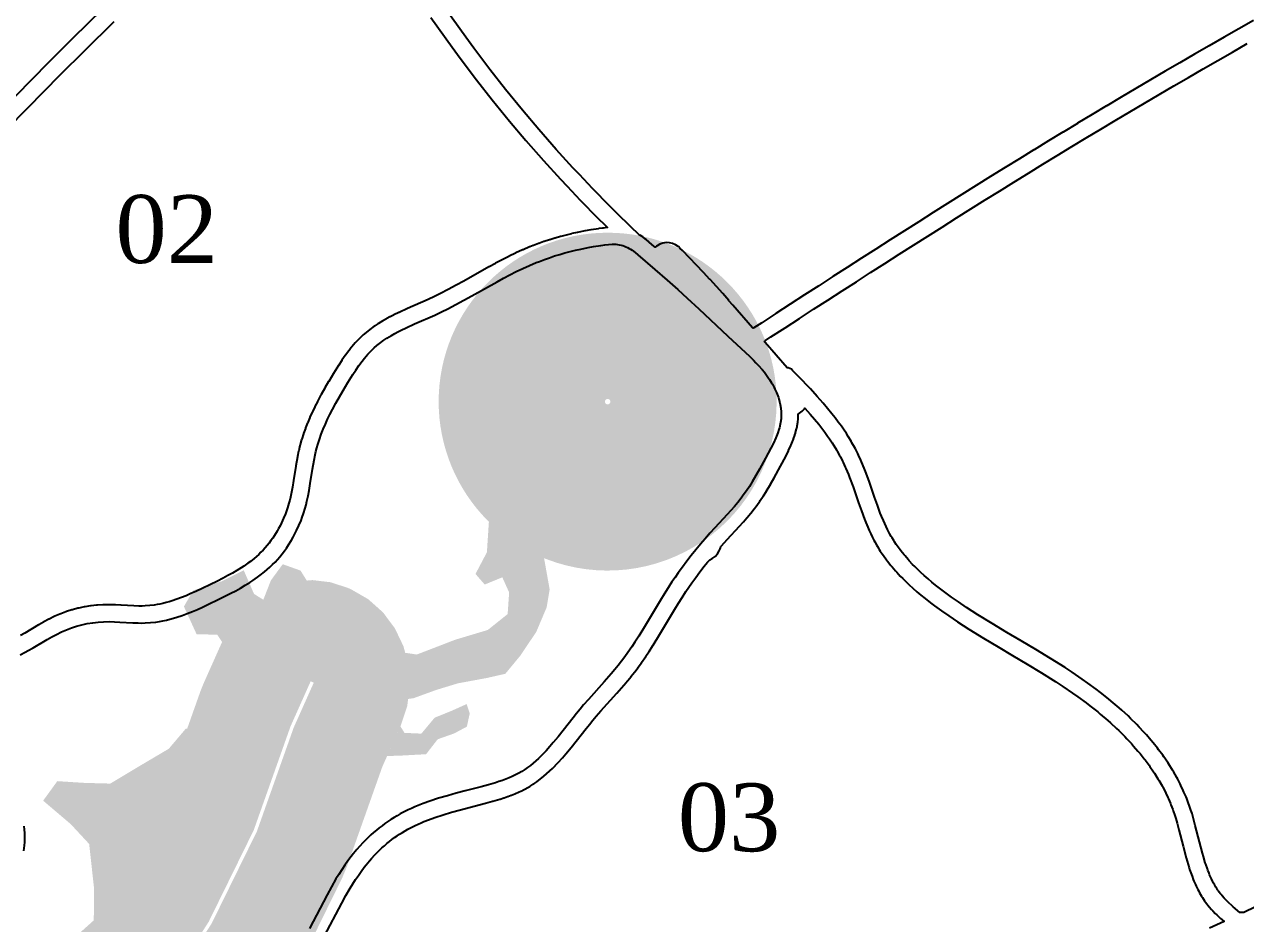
# Model space of a CAD drawing. Header units: metres. Extents: x 711577 to 713688, y 7856318 to 7857553.
# Drawn here: x 711769.4 to 712129.3, y 7857023.2 to 7857288.2 of the extents above; entities that cross this region are included whole.
import ezdxf
from ezdxf.enums import TextEntityAlignment as Align

# ---------------------------------------------------------------- set-up
doc = ezdxf.new("R2010")
doc.units = ezdxf.units.M
for name, color, linetype, true_color in [('APP', 7, 'Continuous', 0xffffff), ('NUMERAÇÕES DOS TALHÕES', 7, 'Continuous', 0xffffff), ('RESERVA LEGAL', 7, 'Continuous', 0xffffff), ('TALHÕES', 3, 'Continuous', 0x00ff00)]:
    doc.layers.add(name, color=color, linetype=linetype, true_color=true_color)
for name, color, linetype in [('NUMERAÇÕES', 7, 'Continuous'), ('Perímetro', 1, 'Continuous'), ('ÁREAS', 7, 'Continuous')]:
    doc.layers.add(name, color=color, linetype=linetype)
doc.styles.add('AREAS', font='times.ttf')

# ---------------------------------------------------------------- blocks, each defined once
blk = doc.blocks.new('area_de_talhao')
at = {"layer": 'NUMERAÇÕES', "linetype": 'Continuous', "style": 'AREAS'}
blk.add_attdef('NRO', text='', height=20, dxfattribs=at).set_placement((0, 6.08), align=Align.CENTER)
at = {"layer": 'ÁREAS', "linetype": 'Continuous', "style": 'AREAS', "flags": 1}
for tag, height, p in [('AREAREAL', 0.001, (0, 0)), ('AREA', 20, (0, -23.92))]:
    blk.add_attdef(tag, text='', height=height, dxfattribs=at).set_placement(p, align=Align.CENTER)

msp = doc.modelspace()

# ---------------------------------------------------------------- hatches: boundary and pattern name
at = {"layer": 'APP', "linetype": 'Continuous'}
h = msp.add_hatch(dxfattribs=at)
h.set_pattern_fill('GOST_GLASS', color=3)
h.paths.add_polyline_path([(711807.13, 7856885.17), (711804.27, 7856887.4), (711782.36, 7856902.33), (711780.04, 7856903.57), (711780.32, 7856906.84), (711779.58, 7856913.19), (711778.65, 7856915.96), (711780.69, 7856920.95), (711781.85, 7856926.75), (711781.9, 7856932.67), (711780.84, 7856938.48), (711778.42, 7856944.7), (711778.93, 7856944.69), (711781.88, 7856949.15), (711790.88, 7856953.52), (711807.19, 7856961.45), (711813.69, 7856965.82), (711830.14, 7856980.56), (711835.25, 7856986.56), (711848.05, 7857006.47), (711849.76, 7857009.5), (711863.08, 7857036.62), (711864.46, 7857039.9), (711874.89, 7857069.35), (711880.32, 7857081.5), (711882.22, 7857087.15), (711883, 7857093.08), (711882.64, 7857099.06), (711881.16, 7857104.84), (711878.61, 7857110.19), (711875.1, 7857114.9), (711870.76, 7857118.77), (711865.78, 7857121.65), (711864.87, 7857122.06), (711859.7, 7857123.77), (711854.32, 7857124.41), (711848.92, 7857123.97), (711843.7, 7857122.45), (711840.73, 7857120.9), (711839.84, 7857118.61), (711838.38, 7857119.53), (711834.54, 7857116.44), (711830.93, 7857112.17), (711828.17, 7857107.26), (711822.23, 7857093.95), (711821.32, 7857091.68), (711811.08, 7857062.78), (711799.37, 7857038.93), (711789.77, 7857024.01), (711779.44, 7857014.75), (711766.78, 7857008.61), (711750.55, 7857000.72), (711746.21, 7856998.1), (711742.37, 7856994.72), (711739.15, 7856990.67), (711729.66, 7856976.32), (711726.34, 7856969.62), (711726.12, 7856969.02), (711723.15, 7856969.62), (711694.71, 7856973.1), (711688.85, 7856973.17), (711683.09, 7856971.97), (711677.69, 7856969.54), (711672.88, 7856965.99), (711668.86, 7856961.48), (711659.14, 7856947.98), (711649.63, 7856945.44), (711646.93, 7856944.57), (711621.35, 7856934.8), (711592.06, 7856926.82), (711586.56, 7856924.67), (711584.21, 7856923.1), (711599.11, 7856897.94), (711629.7, 7856906.27), (711656.54, 7856916.52), (711675.69, 7856921.62), (711691.41, 7856943.46), (711719.85, 7856939.98), (711737.36, 7856935.02), (711739.78, 7856934.27), (711746.87, 7856942.2), (711752.88, 7856959.28), (711762.38, 7856973.63), (711778.61, 7856981.51), (711794.8, 7856989.38), (711811.05, 7857003.93), (711823.74, 7857023.68), (711837.01, 7857050.69), (711847.85, 7857081.28), (711853.79, 7857094.58), (711854.7, 7857094.17), (711848.78, 7857080.91), (711837.93, 7857050.3), (711824.61, 7857023.18), (711811.81, 7857003.28), (711795.36, 7856988.54), (711779.05, 7856980.61), (711763.06, 7856972.85), (711753.79, 7856958.83), (711747.75, 7856941.68), (711740.83, 7856933.94), (711753.7, 7856929.93), (711747.05, 7856917.27), (711752.01, 7856906.34), (711743.8, 7856886.65), (711766.97, 7856877.27), (711788.87, 7856862.34), (711807.71, 7856845.62), (711811.36, 7856831.11), (711800.64, 7856817.77), (711783.09, 7856785.34), (711771.83, 7856747.17), (711780.95, 7856703.95), (711781.26, 7856646.68), (711785.74, 7856589.55), (711842.66, 7856510.21), (711887.71, 7856504.37), (711945.81, 7856479.71), (712023.06, 7856430.77), (712051.13, 7856427.29), (712051.33, 7856432.54), (712050.48, 7856438.25), (712048.6, 7856443.68), (712045.77, 7856448.63), (712042.08, 7856452.9), (712037.67, 7856456.35), (711960.43, 7856505.28), (711956.42, 7856507.38), (711898.32, 7856532.05), (711891.2, 7856533.98), (711858.04, 7856538.28), (711813.28, 7856600.66), (711812.87, 7856606), (711812.74, 7856606.09), (711812.85, 7856606.18), (711809.57, 7856648.04), (711809.32, 7856693.99), (711806.05, 7856696.67), (711809.25, 7856704.33), (711808.59, 7856710.45), (711801.11, 7856745.93), (711809.21, 7856773.41), (711823.94, 7856800.61), (711832.97, 7856811.85), (711836.07, 7856816.56), (711838.26, 7856821.81), (711839.46, 7856827.41), (711839.62, 7856833.14), (711838.73, 7856838.8), (711835.08, 7856853.31), (711833.05, 7856858.97), (711829.97, 7856864.09), (711825.97, 7856868.45)])
h.paths.add_polyline_path([(713046.72, 7856628.27), (713040.39, 7856633.56), (713047.13, 7856676.24), (713057.88, 7856735.79), (713066.2, 7856757.61), (713074.92, 7856753.14), (713078.63, 7856746.26), (713084.07, 7856745.71), (713092.36, 7856746.01), (713099.25, 7856740.73), (713113.14, 7856735.46), (713127.69, 7856734.17), (713144.64, 7856733.12), (713160.06, 7856737.59), (713180.53, 7856738.25), (713205.62, 7856735.54), (713224.95, 7856738.19), (713245.89, 7856733.96), (713261.18, 7856729.39), (713263.62, 7856717.88), (713265.93, 7856699.79), (713257.78, 7856688.11), (713248.02, 7856671.65), (713232.48, 7856632.1), (713224.79, 7856616.42), (713218.68, 7856600.95), (713224.83, 7856585.33), (713229.86, 7856570.41), (713234.74, 7856554.57), (713238.69, 7856550.13), (713253.65, 7856544.47), (713259.08, 7856530.39), (713268.67, 7856525.6), (713289.21, 7856523.62), (713300.02, 7856524.35), (713305.22, 7856526.25), (713322.83, 7856545.07), (713349, 7856566.66), (713373.23, 7856579.82), (713380.58, 7856600.47), (713394.01, 7856606.15), (713408.19, 7856608.48), (713422.66, 7856610.57), (713434.83, 7856602.42), (713442.63, 7856598.64), (713467.5, 7856606.96), (713485.56, 7856615.07), (713501.74, 7856620.54), (713499.07, 7856654.17), (713491.47, 7856682.98), (713483.81, 7856726.05), (713481.87, 7856754.39), (713475.16, 7856774.79), (713485.08, 7856790.03), (713514.99, 7856780.54), (713536.46, 7856770.69), (713558.66, 7856768.09), (713578.2, 7856771.23), (713589.75, 7856779.6), (713596.73, 7856788.71), (713605.65, 7856802.69), (713598.7, 7856820.05), (713593.14, 7856833.7), (713597.79, 7856845.77), (713605.21, 7856857.11), (713615.75, 7856866.24), (713622.17, 7856885.8), (713629.99, 7856922.69), (713636.61, 7856959.34), (713633.57, 7856974.27), (713645.02, 7857007.87), (713641.45, 7857029.17), (713622.62, 7857060.95), (713611.84, 7857079.88), (713593.35, 7857082.49), (713589.71, 7857091.49), (713584.8, 7857111.14), (713587.11, 7857124.58), (713592.5, 7857132.23), (713601.11, 7857134.12), (713609.87, 7857123.82), (713625.47, 7857132.73), (713636.14, 7857142.66), (713655.47, 7857142.29), (713688.27, 7857186.68), (713663.42, 7857202.71), (713641.85, 7857172.39), (713636.7, 7857172.49), (713631.47, 7857172.08), (713626.4, 7857170.66), (713621.66, 7857168.28), (713617.42, 7857165.02), (713613.17, 7857161.07), (713612.72, 7857161.35), (713607.11, 7857163.29), (713601.24, 7857163.96), (713595.36, 7857163.33), (713586.75, 7857161.44), (713581.83, 7857159.85), (713577.26, 7857157.36), (713573.2, 7857154.04), (713569.77, 7857149.99), (713564.38, 7857142.35), (713561.13, 7857136.42), (713559.25, 7857129.87), (713556.93, 7857116.42), (713556.5, 7857109.93), (713557.42, 7857103.5), (713562.33, 7857083.85), (713563.66, 7857079.77), (713567.29, 7857070.78), (713570.12, 7857065.4), (713573.94, 7857060.74), (713578.59, 7857057.01), (713583.87, 7857054.37), (713589.55, 7857052.92), (713594.55, 7857052.21), (713598.34, 7857045.57), (713598.6, 7857045.13), (713614.51, 7857018.26), (713615.82, 7857010.45), (713606.92, 7856984.32), (713605.62, 7856978.97), (713605.27, 7856973.47), (713605.88, 7856967.99), (713607.72, 7856958.95), (713602.26, 7856928.7), (713594.88, 7856893.92), (713591.6, 7856883.92), (713587.24, 7856880.15), (713581.9, 7856874.02), (713574.48, 7856862.69), (713571.55, 7856856.95), (713566.9, 7856844.88), (713565.32, 7856839.23), (713564.83, 7856833.36), (713565.43, 7856827.51), (713567.12, 7856821.9), (713572.64, 7856808.34), (713573.59, 7856805.97), (713570.32, 7856801.71), (713567.53, 7856799.69), (713558.12, 7856798.18), (713543.88, 7856799.85), (713526.31, 7856807.9), (713523.18, 7856809.11), (713493.27, 7856818.6), (713487.43, 7856819.76), (713481.48, 7856819.62), (713475.69, 7856818.16), (713470.32, 7856815.47), (713465.6, 7856811.65), (713461.73, 7856806.88), (713451.82, 7856791.64), (713449.24, 7856786.77), (713447.57, 7856781.48), (713446.87, 7856775.96), (713447.15, 7856770.4), (713448.41, 7856764.99), (713453.9, 7856748.29), (713455.57, 7856723.87), (713455.98, 7856720.52), (713463.64, 7856677.45), (713464.19, 7856674.96), (713471.08, 7856648.85), (713471.68, 7856641.25), (713457.67, 7856634.96), (713445.26, 7856630.81), (713437.87, 7856635.76), (713433.46, 7856638.17), (713428.72, 7856639.73), (713423.8, 7856640.39), (713418.84, 7856640.13), (713404.37, 7856638.04), (713403.86, 7856637.96), (713389.68, 7856635.63), (713383.5, 7856633.84), (713370.07, 7856628.16), (713364.87, 7856625.27), (713360.35, 7856621.32), (713356.7, 7856616.47), (713354.07, 7856610.93), (713350.56, 7856601.06), (713336.05, 7856593.18), (713331.57, 7856590.15), (713305.39, 7856568.56), (713302.67, 7856566), (713291.11, 7856553.64), (713289.64, 7856553.54), (713280.39, 7856554.43), (713279.88, 7856555.73), (713277.09, 7856561.24), (713273.27, 7856566.01), (713268.58, 7856569.84), (713263.25, 7856572.55), (713258.42, 7856574.38), (713256.79, 7856579.65), (713256.54, 7856580.43), (713251.51, 7856595.35), (713250.99, 7856596.78), (713249.34, 7856600.96), (713250.48, 7856603.84), (713257.64, 7856618.43), (713258.65, 7856620.72), (713273.28, 7856657.97), (713281.23, 7856671.37), (713288.74, 7856682.15), (713291.52, 7856687.06), (713293.36, 7856692.44), (713294.19, 7856698.08), (713293.99, 7856703.79), (713291.69, 7856721.88), (713291.26, 7856724.43), (713288.81, 7856735.94), (713286.86, 7856741.99), (713283.73, 7856747.46), (713279.57, 7856752.1), (713274.56, 7856755.7), (713268.94, 7856758.09), (713253.65, 7856762.66), (713251.26, 7856763.26), (713230.32, 7856767.49), (713225.84, 7856768.02), (713221.34, 7856767.78), (713205.27, 7856765.58), (713183.45, 7856767.94), (713179.69, 7856768.08), (713159.22, 7856767.41), (713152.58, 7856766.36), (713141.67, 7856763.2), (713129.74, 7856763.93), (713119.26, 7856764.86), (713112.66, 7856767.37), (713109.03, 7856770.15), (713103.6, 7856773.41), (713097.63, 7856775.33), (713093.32, 7856775.68), (713092.16, 7856776.83), (713087.34, 7856779.96), (713078.63, 7856784.44), (713073.18, 7856786.54), (713067.43, 7856787.42), (713061.64, 7856787.05), (713056.04, 7856785.44), (713050.86, 7856782.67), (713046.33, 7856778.84), (713042.63, 7856774.12), (713039.93, 7856768.7), (713031.61, 7856746.89), (713030.07, 7856741.34), (713019.31, 7856681.78), (713019.2, 7856681.1), (713012.46, 7856638.42), (713012.11, 7856632.09), (713013.03, 7856625.83), (713014.85, 7856620.87), (713014.07, 7856620.41), (713009.96, 7856616.76), (713006.58, 7856612.36), (713004.05, 7856607.37), (713002.45, 7856601.97), (712991.62, 7856547.54), (712991.02, 7856541.13), (712991.34, 7856506.14), (712991.43, 7856504.09), (712992.77, 7856486.13), (712993.56, 7856481.11), (713005.77, 7856430.57), (713007.57, 7856425.27), (713010.28, 7856420.43), (713024.44, 7856399.86), (713009.24, 7856384.21), (713005.94, 7856380.15), (713003.38, 7856375.53), (713001.65, 7856370.51), (712990.36, 7856325.75), (712989.53, 7856320.4), (713017.73, 7856318.12), (713029.01, 7856362.88), (713050.76, 7856385.26), (713056.4, 7856404.28), (713033.21, 7856437.97), (713021, 7856488.51), (713019.66, 7856506.47), (713019.33, 7856541.46), (713030.17, 7856595.88), (713039.63, 7856600.28), (713049.66, 7856608.79)])
h.paths.add_polyline_path([(711891.5, 7857177.02, 0.197914), (711905.95, 7857141.94), (711903.5, 7857149.92), (711911.15, 7857157), (711915.69, 7857160.83), (711908.52, 7857164.83), (711902.87, 7857169.08), (711899.04, 7857173.85), (711907.15, 7857178.53), (711912.29, 7857182.2), (711919.99, 7857189.5), (711927.6, 7857195.05), (711937.59, 7857197.28), (711945.34, 7857200.67), (711946.94, 7857198.59), (711951.17, 7857194.37), (711949.97, 7857185.91), (711949.12, 7857179.77), (711949.66, 7857176.07), (711951.14, 7857171.73), (711955.67, 7857170.8), (711955.37, 7857165.39), (711952.44, 7857157.87), (711948.15, 7857158.18), (711942.98, 7857154.14), (711938.76, 7857147.47), (711935.38, 7857139.16), (711931.4, 7857139.42), (711923.99, 7857134.3), (711923.2, 7857130.62, 0.527842), (711991.1, 7857177.02, 1)])
h.paths.add_polyline_path([(711955.37, 7857165.39), (711955.67, 7857170.8), (711951.14, 7857171.73), (711949.66, 7857176.07), (711949.12, 7857179.77), (711949.97, 7857185.91), (711951.17, 7857194.37), (711946.94, 7857198.59), (711945.34, 7857200.67), (711937.59, 7857197.28), (711927.6, 7857195.05), (711919.99, 7857189.5), (711912.29, 7857182.2), (711907.15, 7857178.53), (711899.04, 7857173.85), (711902.87, 7857169.08), (711908.52, 7857164.83), (711915.69, 7857160.83), (711911.15, 7857157), (711903.5, 7857149.92), (711905.95, 7857141.94, 0.104717), (711923.2, 7857130.62), (711923.99, 7857134.3), (711931.4, 7857139.42), (711935.38, 7857139.16), (711938.76, 7857147.47), (711942.98, 7857154.14), (711948.15, 7857158.18), (711952.44, 7857157.87)], flags=17)
h.paths.add_polyline_path([(711942.1, 7857177.02, -1), (711940.5, 7857177.02, -1)], flags=16)
at = {"layer": 'RESERVA LEGAL', "linetype": 'Continuous'}
h = msp.add_hatch(dxfattribs=at)
h.set_pattern_fill('CROSS', color=1, scale=2)
h.paths.add_polyline_path([(711811.08, 7857062.78), (711817.41, 7857080.64), (711816.98, 7857080.59), (711811.97, 7857074.68), (711802.29, 7857068.96), (711794.73, 7857064.42), (711787.08, 7857064.63), (711779.13, 7857065.14), (711774.96, 7857059.38), (711783.1, 7857052.46), (711788.52, 7857046.62), (711789.97, 7857033.44), (711789.88, 7857024.18), (711799.37, 7857038.93)])
h.paths.add_polyline_path([(711838.38, 7857119.53), (711837.09, 7857120.35), (711834.06, 7857127.32), (711827.53, 7857124.03), (711819.19, 7857121.38), (711816.44, 7857116.62), (711820.17, 7857108.47), (711826.27, 7857108.3), (711827.68, 7857106.16), (711828.17, 7857107.26), (711830.93, 7857112.17), (711834.54, 7857116.44)])
h.paths.add_polyline_path([(711850.79, 7857127.22), (711845.56, 7857129.09), (711842.08, 7857124.35), (711840.73, 7857120.9), (711843.7, 7857122.45), (711848.92, 7857123.97), (711852.64, 7857124.28)])
h.paths.add_polyline_path([(711920.27, 7857109.15), (711923.32, 7857116.36), (711924.21, 7857121.67), (711922.88, 7857129.11), (711922.56, 7857130.88, -0.098696), (711906.3, 7857141.59), (711906.26, 7857140.94), (711905.72, 7857132.61), (711902.36, 7857126.22), (711905.07, 7857123.1), (711910.26, 7857125.23), (711912.27, 7857120.77), (711911.83, 7857114.38), (711905.97, 7857109.71), (711896.41, 7857106.84), (711885.06, 7857102.47), (711881.64, 7857102.98), (711882.64, 7857099.06), (711883, 7857093.08), (711882.51, 7857089.37), (711884.1, 7857089.59), (711890.78, 7857092.03), (711897.2, 7857093.98), (711905.75, 7857095.56), (711911.15, 7857096.79), (711915.59, 7857102.16)])
h.paths.add_polyline_path([(711896.09, 7857079.21), (711899.82, 7857081.22), (711900.66, 7857085.1), (711899.74, 7857087.86), (711895.27, 7857085.85), (711890.34, 7857083.86), (711886.4, 7857079.15), (711881.44, 7857079.37), (711880.23, 7857081.3), (711876.32, 7857072.54), (711880.49, 7857072.68), (711887.8, 7857073.08), (711891.22, 7857077.49)])
h.paths.add_polyline_path([(711790.89, 7856920.94), (711790.8, 7856925.71), (711792.31, 7856932.66), (711792.76, 7856937.84), (711788.13, 7856937.71), (711783.93, 7856944.52), (711779, 7856944.68), (711778.73, 7856943.92), (711780.84, 7856938.48), (711781.9, 7856932.67), (711781.85, 7856926.75), (711780.69, 7856920.95), (711778.65, 7856915.96), (711779.58, 7856913.19), (711780.32, 7856906.84), (711780.04, 7856903.57), (711782.36, 7856902.33), (711793.86, 7856894.5), (711797.29, 7856901.01), (711795.77, 7856905.58), (711796.3, 7856912.44), (711791.47, 7856916.21)])
h.paths.add_polyline_path([(711891.19, 7856858.32), (711883.53, 7856861.77), (711879.74, 7856859.47), (711873.68, 7856859.72), (711870.02, 7856866.13), (711859.57, 7856872.04), (711846.75, 7856864.67), (711838.15, 7856869.81), (711838.63, 7856877.96), (711835.32, 7856882.84), (711825.73, 7856887.89), (711818.51, 7856893.94), (711812.47, 7856897.81), (711810.05, 7856894.2), (711804.43, 7856893.15), (711799.89, 7856890.38), (711804.27, 7856887.4), (711807.13, 7856885.17), (711825.97, 7856868.45), (711829.97, 7856864.09), (711833.05, 7856858.97), (711835.08, 7856853.31), (711838.73, 7856838.8), (711839.62, 7856833.14), (711839.46, 7856827.41), (711838.26, 7856821.81), (711836.07, 7856816.56), (711832.97, 7856811.85), (711823.94, 7856800.61), (711816.12, 7856786.18), (711830.36, 7856790.02), (711839.72, 7856798.86), (711840.75, 7856803.78), (711842.55, 7856813.2), (711842.05, 7856821.06), (711850.19, 7856828.11), (711854.88, 7856832.8), (711860.43, 7856832.91), (711862.91, 7856840.73), (711870.99, 7856841.42), (711880.9, 7856845.72), (711888.38, 7856850.17)])
h.paths.add_polyline_path([(711820.42, 7856727.21), (711817.37, 7856734.95), (711818.28, 7856741.73), (711811.13, 7856745.58), (711801.82, 7856742.58), (711808.59, 7856710.45), (711809.36, 7856703.29), (711814.46, 7856706.78), (711821.56, 7856705.39), (711822.47, 7856711.69), (711822.5, 7856718.73)])
h.paths.add_polyline_path([(711826.86, 7856678.31), (711826.43, 7856688.96), (711822.97, 7856693.58), (711816.86, 7856694.91), (711809.33, 7856692.73), (711809.57, 7856648.04), (711812.85, 7856606.18), (711812.85, 7856606.18), (711819.03, 7856611.22), (711823.83, 7856616.44), (711831.77, 7856618.89), (711833.19, 7856623.97), (711835.27, 7856629.09), (711839.15, 7856638.47), (711838.45, 7856645.67), (711842.94, 7856651.7), (711838.53, 7856656.65), (711831.61, 7856656.53), (711825.28, 7856653.05), (711818.76, 7856655.47), (711813.2, 7856659.34), (711816.21, 7856662.62), (711821.97, 7856669.27)])
h.paths.add_polyline_path([(711894.19, 7856563.08), (711895.14, 7856568.76), (711891.46, 7856570.38), (711886.14, 7856567.82), (711881.78, 7856568.56), (711873.23, 7856569.14), (711865.86, 7856569.67), (711857.33, 7856570.85), (711849.92, 7856576.59), (711841.05, 7856579.04), (711836.27, 7856587.64), (711827.59, 7856592.68), (711823.14, 7856598.61), (711817.66, 7856602.67), (711812.87, 7856606), (711813.28, 7856600.66), (711858.04, 7856538.28), (711891.2, 7856533.98), (711898.32, 7856532.05), (711956.42, 7856507.38), (711960.43, 7856505.28), (711976.98, 7856494.79), (711977.13, 7856498.62), (711976.83, 7856506.66), (711976.43, 7856512.59), (711973.01, 7856517.69), (711969.07, 7856522.72), (711963.39, 7856523.67), (711956.54, 7856525.61), (711952.78, 7856529.61), (711942.86, 7856527.65), (711937.29, 7856535.18), (711930.13, 7856543.17), (711921.24, 7856550.14), (711912.78, 7856552.38), (711907.69, 7856551.54), (711900.3, 7856552.91)])
h.paths.add_polyline_path([(712047.09, 7856478.83), (712047.14, 7856483.93), (712038.81, 7856488.19), (712030.79, 7856482.11), (712022.84, 7856480.67), (712018.21, 7856486.43), (712016.49, 7856492.24), (712009.04, 7856494.31), (711994.3, 7856491.11), (711986.17, 7856488.98), (712037.67, 7856456.35), (712042.08, 7856452.9), (712045.77, 7856448.63), (712048.6, 7856443.68), (712050.48, 7856438.25), (712051.33, 7856432.54), (712051.13, 7856427.29), (712052.98, 7856427.06), (712063.34, 7856428.72), (712066.53, 7856431.74), (712063.28, 7856437.82), (712064.83, 7856442.25), (712069.2, 7856445.24), (712066.85, 7856450.12), (712060.76, 7856450.99), (712059.05, 7856454.71), (712062.98, 7856460.35), (712060.53, 7856464.97), (712057.56, 7856469.41), (712053.7, 7856469.49), (712049.51, 7856472.44)])
h.paths.add_polyline_path([(712997.47, 7856753.73), (712994.69, 7856757.77), (712999.9, 7856761.38), (713005.82, 7856765.42), (713009.19, 7856767.04), (713016.57, 7856766.56), (713023.77, 7856769.02), (713030.07, 7856769.44), (713031.55, 7856775.26), (713030.21, 7856781.18), (713025.05, 7856784.22), (713017.6, 7856783.41), (713012.87, 7856784.74), (713011.61, 7856792.57), (713008.77, 7856797), (713004.24, 7856794.82), (712997.99, 7856800.6), (712992.02, 7856798.43), (712985.5, 7856794.93), (712980.6, 7856797.17), (712975.1, 7856794.95), (712973.29, 7856785.79), (712971.42, 7856777.68), (712977.04, 7856777.32), (712982.85, 7856782.38), (712991.29, 7856775.53), (712993.9, 7856770.07), (712989.04, 7856762.7), (712986.18, 7856753.44), (712981.39, 7856750.3), (712972.95, 7856749.92), (712961.32, 7856731.32), (712962.31, 7856726.46), (712968.7, 7856720.13), (712978.62, 7856718.69), (712984.79, 7856724.97), (712988.45, 7856727.92), (712996.94, 7856725.65), (712999.88, 7856715.26), (713009.46, 7856710.1), (713015.98, 7856714.43), (713024.45, 7856715.49), (713025.49, 7856715.99), (713027.81, 7856728.85), (713021.32, 7856728.53), (713015.88, 7856734.97), (713012.6, 7856743.43), (713003.45, 7856747.74)])
h.paths.add_polyline_path([(713070.57, 7856807.39), (713060.23, 7856808), (713055.18, 7856801.72), (713057.86, 7856793.46), (713061.26, 7856787.03), (713067.43, 7856787.42), (713073.18, 7856786.54), (713078.63, 7856784.44), (713087.34, 7856779.96), (713092.16, 7856776.83), (713093.32, 7856775.68), (713097.63, 7856775.33), (713100.48, 7856774.41), (713101.37, 7856777.64), (713092.12, 7856789.41), (713104.6, 7856797.01), (713112.96, 7856799.81), (713115.95, 7856806.19), (713109.94, 7856814.27), (713106.41, 7856820.98), (713099.9, 7856818.97), (713092.91, 7856810.21), (713088.23, 7856799.06), (713078.31, 7856802.31)])
h.paths.add_polyline_path([(713457.76, 7856710.53), (713455.79, 7856708.42), (713446.89, 7856703.38), (713440.81, 7856698.34), (713447.12, 7856689.2), (713449.3, 7856680.32), (713452.61, 7856673.15), (713457.66, 7856671.72), (713461.77, 7856672.8), (713464.41, 7856674.13), (713464.19, 7856674.96), (713463.64, 7856677.45)])
h.paths.add_polyline_path([(713602.26, 7856928.7), (713607.72, 7856958.95), (713605.88, 7856967.99), (713605.27, 7856973.47), (713605.62, 7856978.97), (713606.92, 7856984.32), (713615.82, 7857010.45), (713614.51, 7857018.26), (713598.47, 7857045.35), (713594.55, 7857052.21), (713589.55, 7857052.92), (713584.75, 7857054.14), (713584.68, 7857052.39), (713585.89, 7857035.89), (713583.76, 7857019.14), (713586.2, 7857013.19), (713583.89, 7856997.21), (713576.89, 7856989.12), (713571.38, 7856983.38), (713572.19, 7856978.05), (713567.83, 7856970.28), (713551.93, 7856963.15), (713540.56, 7856949.66), (713532.84, 7856935.09), (713527.04, 7856929.9), (713527.14, 7856923.01), (713523.69, 7856916.18), (713518.87, 7856910.57), (713512.63, 7856903.58), (713506.4, 7856895.23), (713502.63, 7856894.34), (713497.29, 7856898.14), (713495.4, 7856896.99), (713494.4, 7856891.64), (713497.87, 7856887.87), (713504.18, 7856887.8), (713504.4, 7856869.6), (713518.31, 7856859.24), (713524.48, 7856847.12), (713527.83, 7856835.17), (713521.32, 7856828.52), (713510.77, 7856824.58), (713509.99, 7856817.05), (713516.37, 7856812.67), (713516.52, 7856811.22), (713523.18, 7856809.11), (713526.31, 7856807.9), (713543.88, 7856799.85), (713558.12, 7856798.18), (713567.53, 7856799.69), (713570.32, 7856801.71), (713573.59, 7856805.97), (713572.64, 7856808.34), (713567.12, 7856821.9), (713565.43, 7856827.51), (713564.83, 7856833.36), (713565.32, 7856839.23), (713566.9, 7856844.88), (713571.55, 7856856.95), (713574.48, 7856862.69), (713581.9, 7856874.02), (713587.24, 7856880.15), (713591.6, 7856883.92), (713594.88, 7856893.92)])
h.paths.add_polyline_path([(713585.6, 7857178.79), (713580.77, 7857178.54), (713573.73, 7857176.09), (713569.83, 7857172.67), (713566.36, 7857165.62), (713563.88, 7857159.1), (713565.17, 7857150.21), (713565.61, 7857144.1), (713569.77, 7857149.99), (713573.2, 7857154.04), (713577.26, 7857157.36), (713581.83, 7857159.85), (713585.25, 7857160.95), (713586, 7857164.62), (713586.14, 7857170.95)])
h.paths.add_polyline_path([(713622.1, 7857229.35), (713623.39, 7857221.68), (713627.54, 7857216.28), (713634.06, 7857211.85), (713641.59, 7857207.74), (713653.82, 7857202.41), (713660.11, 7857198.06), (713663.42, 7857202.71)])
h.paths.add_polyline_path([(713571.08, 7857246.96), (713573.1, 7857250.54), (713576.45, 7857253.94), (713578.4, 7857257.52), (713528.45, 7857289.73), (713527.1, 7857284.14), (713528.03, 7857280.42), (713522.31, 7857275.63), (713518.96, 7857278.56), (713515.32, 7857282.28), (713512.77, 7857283.58), (713509.39, 7857281.04), (713502.69, 7857279.49), (713496.19, 7857277.62), (713492.52, 7857274.31), (713492.46, 7857269.85), (713496.18, 7857266.3), (713498.81, 7857262.91), (713504.35, 7857261.38), (713507.83, 7857259.25), (713512.5, 7857262.07), (713513.99, 7857265.26), (713516.1, 7857267.32), (713518.12, 7857262.14), (713516.15, 7857258.47), (713513.69, 7857254.17), (713508.06, 7857251.54), (713502.76, 7857247.96), (713501.55, 7857239.82), (713504.84, 7857234.78), (713508.07, 7857231.62), (713508.42, 7857221.04), (713509.9, 7857212.04), (713508.38, 7857204.03), (713505.28, 7857197.16), (713505.51, 7857190.75), (713506.86, 7857185.43), (713510.58, 7857178.93), (713517.72, 7857175.56), (713519.91, 7857170.98), (713516.02, 7857168.49), (713518.37, 7857164.54), (713516.71, 7857160.05), (713512.3, 7857154.35), (713514.93, 7857147.63), (713522.62, 7857145.26), (713527.49, 7857146.88), (713532.39, 7857148.84), (713536.5, 7857151.65), (713539.51, 7857156.63), (713542.69, 7857162.76), (713544.4, 7857168.29), (713545.13, 7857174.5), (713548.12, 7857177.05), (713551.47, 7857180.76), (713554.81, 7857184.31), (713556.86, 7857189.2), (713554.61, 7857195.79), (713555.51, 7857202.17), (713558.89, 7857208.7), (713557.65, 7857216.23), (713553.9, 7857220.32), (713555.6, 7857224.73), (713555.99, 7857230.93), (713555.04, 7857234.18), (713556.83, 7857236.61), (713565.06, 7857239.53), (713571.34, 7857241.19)])
h.paths.add_polyline_path([(713475.04, 7857324.17), (713473.62, 7857322.51), (713468.75, 7857321.94), (713465.46, 7857322.15), (713462.79, 7857320.61), (713462.87, 7857316.37), (713464.98, 7857311.14), (713466.78, 7857306.37), (713472.56, 7857303.73), (713475.61, 7857307.47), (713479.71, 7857306.45), (713483.51, 7857306.22), (713486.03, 7857304.11), (713490.44, 7857300.36), (713496.28, 7857294.16), (713501.27, 7857294.34), (713505.95, 7857294.22), (713508.73, 7857296.87), (713511.67, 7857298.4), (713511.95, 7857300.37)])
h.paths.add_polyline_path([(711955.67, 7857170.8), (711951.14, 7857171.73), (711949.66, 7857176.07), (711949.12, 7857179.77), (711949.97, 7857185.91), (711951.17, 7857194.37), (711946.94, 7857198.59), (711945.34, 7857200.67), (711937.59, 7857197.28), (711927.6, 7857195.05), (711919.99, 7857189.5), (711912.29, 7857182.2), (711907.15, 7857178.53), (711899.04, 7857173.85), (711902.87, 7857169.08), (711908.52, 7857164.83), (711915.69, 7857160.83), (711911.15, 7857157), (711903.5, 7857149.92), (711905.95, 7857141.94, 0.104717), (711923.2, 7857130.62), (711923.99, 7857134.3), (711931.4, 7857139.42), (711935.38, 7857139.16), (711938.76, 7857147.47), (711942.98, 7857154.14), (711948.15, 7857158.18), (711952.44, 7857157.87), (711955.37, 7857165.39)])
h.paths.add_polyline_path([(711940.5, 7857177.02, -1), (711942.1, 7857177.02, -1)], flags=16)

# ---------------------------------------------------------------- linework, layer by layer
at = {"layer": 'Perímetro'}
for points in [[(711792.43, 7857292.69), (711783.74, 7857284.13), (711776.56, 7857276.98), (711766.77, 7857267.11)], [(711768.19, 7857102.41), (711769.63, 7857103.13), (711770.57, 7857103.63), (711771.97, 7857104.42), (711776.12, 7857106.86), (711777.51, 7857107.65), (711778.91, 7857108.41), (711780.34, 7857109.12), (711781.81, 7857109.76), (711783.3, 7857110.34), (711784.83, 7857110.83), (711786.39, 7857111.25), (711787.96, 7857111.59), (711789.56, 7857111.85), (711791.16, 7857112.04), (711792.77, 7857112.14), (711794.38, 7857112.16), (711795.99, 7857112.12), (711797.6, 7857112.05), (711801.34, 7857111.83), (711802.93, 7857111.77), (711803.99, 7857111.76), (711805.05, 7857111.78), (711806.62, 7857111.87), (711808.19, 7857112.05), (711809.23, 7857112.21), (711810.27, 7857112.41), (711811.3, 7857112.64), (711812.33, 7857112.89), (711813.35, 7857113.18), (711814.37, 7857113.49), (711815.9, 7857114), (711817.42, 7857114.55), (711818.93, 7857115.15), (711820.43, 7857115.79), (711821.93, 7857116.45), (711823.91, 7857117.37), (711826.38, 7857118.56), (711828.34, 7857119.53), (711830.28, 7857120.52), (711831.71, 7857121.29), (711833.13, 7857122.07), (711834.52, 7857122.89), (711835.88, 7857123.74), (711836.78, 7857124.32), (711838.09, 7857125.23), (711838.94, 7857125.86), (711840.19, 7857126.84), (711840.99, 7857127.53), (711841.78, 7857128.23), (711842.55, 7857128.96), (711843.29, 7857129.72), (711844.01, 7857130.5), (711844.71, 7857131.31), (711845.38, 7857132.14), (711846.03, 7857132.99), (711846.66, 7857133.86), (711847.26, 7857134.76), (711848.11, 7857136.14), (711848.65, 7857137.08), (711849.16, 7857138.03), (711849.65, 7857139), (711850.33, 7857140.48), (711850.95, 7857141.99), (711851.32, 7857143), (711851.67, 7857144.03), (711852.14, 7857145.58), (711852.42, 7857146.62), (711852.68, 7857147.66), (711853.01, 7857149.24), (711853.31, 7857150.82), (711853.66, 7857152.93), (711854.33, 7857157.15), (711854.79, 7857159.77), (711855.11, 7857161.33), (711855.35, 7857162.36), (711855.62, 7857163.38), (711855.91, 7857164.39), (711856.39, 7857165.9), (711856.91, 7857167.4), (711857.49, 7857168.88), (711858.11, 7857170.35), (711858.77, 7857171.81), (711859.46, 7857173.26), (711860.19, 7857174.7), (711861.21, 7857176.6), (711862.27, 7857178.48), (711863.36, 7857180.35), (711864.77, 7857182.68), (711866.21, 7857184.98), (711867.1, 7857186.34), (711868.01, 7857187.68), (711868.96, 7857188.97), (711869.62, 7857189.8), (711870.65, 7857191.01), (711871.37, 7857191.77), (711872.12, 7857192.51), (711872.5, 7857192.86), (711873.3, 7857193.55), (711874.11, 7857194.2), (711875.39, 7857195.12), (711876.27, 7857195.7), (711877.62, 7857196.53), (711878.54, 7857197.06), (711879.49, 7857197.57), (711880.44, 7857198.06), (711881.9, 7857198.77), (711884.36, 7857199.91), (711890.34, 7857202.55), (711892.3, 7857203.47), (711894.23, 7857204.42), (711896.61, 7857205.65), (711898.96, 7857206.91), (711901.29, 7857208.2), (711908.72, 7857212.36), (711910.59, 7857213.38), (711912.48, 7857214.39), (711914.39, 7857215.36), (711916.31, 7857216.29), (711918.24, 7857217.17), (711920.19, 7857217.99), (711921.18, 7857218.38), (711922.66, 7857218.94), (711924.15, 7857219.46), (711925.66, 7857219.96), (711927.18, 7857220.42), (711928.71, 7857220.86), (711930.26, 7857221.27), (711931.82, 7857221.65), (711933.4, 7857222), (711935.52, 7857222.43), (711937.14, 7857222.72), (711939.32, 7857223.06), (711940.42, 7857223.22), (711941.52, 7857223.34), (711942.61, 7857223.4), (711943.15, 7857223.41), (711943.68, 7857223.4), (711944.21, 7857223.36), (711944.73, 7857223.29), (711945.24, 7857223.19), (711945.74, 7857223.06), (711946.22, 7857222.9), (711946.7, 7857222.7), (711947.17, 7857222.47), (711947.63, 7857222.21), (711948.08, 7857221.93), (711948.52, 7857221.63), (711949.39, 7857220.98), (711950.24, 7857220.28), (711955.19, 7857216), (711958.81, 7857212.84), (711961.98, 7857210.04), (711964.71, 7857207.57), (711968.2, 7857204.34), (711976.75, 7857196.29), (711981.92, 7857191.52), (711983.1, 7857190.4), (711984.25, 7857189.26), (711985, 7857188.49), (711985.74, 7857187.7), (711986.79, 7857186.49), (711987.47, 7857185.67), (711988.12, 7857184.82), (711988.73, 7857183.96), (711989.03, 7857183.51), (711989.59, 7857182.61), (711989.86, 7857182.15), (711990.37, 7857181.21), (711990.61, 7857180.73), (711991.05, 7857179.74), (711991.26, 7857179.24), (711991.62, 7857178.22), (711991.79, 7857177.7), (711992.07, 7857176.66), (711992.18, 7857176.13), (711992.35, 7857175.08), (711992.45, 7857174.02), (711992.47, 7857173.49), (711992.47, 7857172.96), (711992.44, 7857172.44), (711992.4, 7857171.92), (711992.25, 7857170.88), (711992.15, 7857170.36), (711991.9, 7857169.34), (711991.75, 7857168.83), (711991.41, 7857167.81), (711991.23, 7857167.31), (711990.82, 7857166.3), (711990.15, 7857164.8), (711989.41, 7857163.32), (711987.86, 7857160.4), (711986.05, 7857157.07), (711984.99, 7857155.2), (711983.91, 7857153.38), (711983.06, 7857152.03), (711982.19, 7857150.71), (711981.28, 7857149.42), (711980.64, 7857148.58), (711979.66, 7857147.33), (711978.64, 7857146.11), (711977.59, 7857144.9), (711976.51, 7857143.72), (711972.86, 7857139.79), (711971.42, 7857138.2), (711970, 7857136.6), (711968.61, 7857134.98), (711967.24, 7857133.33), (711965.9, 7857131.67), (711964.6, 7857129.98), (711963.32, 7857128.27), (711962.07, 7857126.54), (711961.16, 7857125.22), (711960.26, 7857123.89), (711959.09, 7857122.1), (711957.96, 7857120.29), (711956.84, 7857118.46), (711952.44, 7857111.1), (711950.49, 7857107.91), (711949.34, 7857106.12), (711948.46, 7857104.78), (711947.26, 7857103.04), (711946.33, 7857101.75), (711945.38, 7857100.48), (711944.4, 7857099.24), (711943.39, 7857098.01), (711942.37, 7857096.8), (711940.27, 7857094.4), (711935.63, 7857089.23), (711934.21, 7857087.6), (711933.16, 7857086.37), (711932.12, 7857085.11), (711931.09, 7857083.83), (711926.67, 7857078.23), (711925.29, 7857076.55), (711924.23, 7857075.32), (711923.15, 7857074.12), (711922.42, 7857073.34), (711921.67, 7857072.58), (711920.91, 7857071.85), (711920.13, 7857071.13), (711919.34, 7857070.45), (711918.53, 7857069.79), (711917.7, 7857069.16), (711916.85, 7857068.57), (711915.97, 7857068.01), (711915.08, 7857067.48), (711914.16, 7857066.99), (711913.21, 7857066.54), (711912.25, 7857066.11), (711911.27, 7857065.72), (711910.27, 7857065.35), (711909.26, 7857065), (711908.24, 7857064.67), (711906.16, 7857064.06), (711904.06, 7857063.5), (711899.3, 7857062.27), (711896.67, 7857061.58), (711894.07, 7857060.85), (711891.48, 7857060.08), (711888.94, 7857059.24), (711886.93, 7857058.51), (711885.45, 7857057.93), (711884.47, 7857057.52), (711883.5, 7857057.1), (711882.54, 7857056.66), (711881.12, 7857055.95), (711880.18, 7857055.46), (711879.26, 7857054.94), (711878.35, 7857054.41), (711877.45, 7857053.84), (711876.56, 7857053.26), (711875.69, 7857052.65), (711874.83, 7857052.01), (711873.98, 7857051.36), (711873.15, 7857050.68), (711872.34, 7857049.99), (711871.54, 7857049.27), (711870.75, 7857048.53), (711869.98, 7857047.78), (711869.23, 7857047.01), (711868.13, 7857045.83), (711867.42, 7857045.02), (711866.38, 7857043.78), (711865.71, 7857042.94), (711864.75, 7857041.65), (711863.82, 7857040.35), (711862.93, 7857039.02), (711862.07, 7857037.66), (711861.24, 7857036.3), (711859.91, 7857033.99), (711858.62, 7857031.64), (711853.4, 7857021.7)], [(711769.29, 7857044.56), (711769.48, 7857046.14), (711769.56, 7857047.19), (711769.58, 7857047.72), (711769.59, 7857048.77), (711769.56, 7857049.82), (711769.47, 7857050.87), (711769.33, 7857051.91)]]:
    msp.add_lwpolyline(points, dxfattribs=at)
at = {"layer": 'TALHÕES'}
for points in [[(712131.57, 7857289.42), (712127.25, 7857286.92), (712122.92, 7857284.42), (712118.58, 7857281.92), (712114.25, 7857279.42), (712114.25, 7857279.42), (712109.92, 7857276.92), (712109.92, 7857276.91), (712105.6, 7857274.4), (712105.58, 7857274.4), (712101.27, 7857271.88), (712101.26, 7857271.87), (712096.96, 7857269.34), (712096.95, 7857269.33), (712092.65, 7857266.79), (712092.64, 7857266.78), (712088.35, 7857264.23), (712088.34, 7857264.22), (712084.05, 7857261.65), (712084.04, 7857261.65), (712079.76, 7857259.07), (712079.75, 7857259.06), (712075.48, 7857256.48), (712075.47, 7857256.47), (712071.21, 7857253.87), (712071.2, 7857253.87), (712066.94, 7857251.26), (712066.93, 7857251.25), (712062.67, 7857248.64), (712062.66, 7857248.63), (712058.41, 7857246.01), (712058.41, 7857246), (712054.16, 7857243.37), (712054.15, 7857243.36), (712049.91, 7857240.72), (712049.91, 7857240.72), (712045.67, 7857238.07), (712045.66, 7857238.06), (712041.43, 7857235.4), (712041.43, 7857235.4), (712037.2, 7857232.74), (712037.19, 7857232.73), (712032.97, 7857230.06), (712032.97, 7857230.06), (712028.75, 7857227.38), (712028.74, 7857227.37), (712024.53, 7857224.69), (712024.52, 7857224.69), (712020.31, 7857222), (712020.31, 7857221.99), (712016.1, 7857219.3), (712016.09, 7857219.29), (712011.89, 7857216.59), (712011.88, 7857216.59), (712007.68, 7857213.89), (712007.68, 7857213.88), (712003.48, 7857211.17), (711999.28, 7857208.46), (711995.08, 7857205.74), (711990.88, 7857203.01), (711986.69, 7857200.29), (711984.34, 7857198.76), (711984.13, 7857198.65), (711983.95, 7857198.81), (711978.18, 7857205.47), (711977.05, 7857206.78), (711977.02, 7857206.82), (711975.23, 7857208.85), (711975.2, 7857208.88), (711973.37, 7857210.92), (711973.34, 7857210.95), (711971.46, 7857213), (711971.43, 7857213.03), (711969.5, 7857215.11), (711969.47, 7857215.14), (711967.49, 7857217.23), (711967.47, 7857217.26), (711965.44, 7857219.37), (711965.41, 7857219.4), (711963.34, 7857221.53), (711963.31, 7857221.56), (711962.59, 7857222.29), (711962.24, 7857222.62), (711962.07, 7857222.76), (711961.29, 7857223.29), (711960.42, 7857223.67), (711959.49, 7857223.88), (711958.54, 7857223.91), (711957.6, 7857223.76), (711956.71, 7857223.43), (711955.9, 7857222.95), (711955.72, 7857222.82), (711955.34, 7857222.53), (711955.22, 7857222.6), (711955.04, 7857222.74), (711953.55, 7857224.02), (711953.47, 7857224.09), (711952.65, 7857224.77), (711952.49, 7857224.9), (711951.62, 7857225.56), (711951.44, 7857225.69), (711950.98, 7857226), (711950.81, 7857226.12), (711950.45, 7857226.34), (711948.16, 7857228.52), (711944.05, 7857232.57), (711941.91, 7857234.68), (711936.8, 7857239.9), (711932.98, 7857243.94), (711931.07, 7857245.97), (711926.14, 7857251.39), (711921, 7857257.25), (711916.21, 7857262.92), (711911.2, 7857269.08), (711906.63, 7857274.92), (711901.89, 7857281.2), (711899.55, 7857284.43), (711893.2, 7857293.18)], [(711764.31, 7857257.48), (711770.31, 7857263.58), (711780.08, 7857273.43), (711787.23, 7857280.56), (711795.92, 7857289.11)], [(711889.15, 7857290.25), (711895.5, 7857281.49), (711897.87, 7857278.23), (711902.66, 7857271.87), (711907.29, 7857265.96), (711912.36, 7857259.73), (711917.21, 7857253.99), (711922.42, 7857248.06), (711927.41, 7857242.57), (711929.35, 7857240.51), (711933.19, 7857236.44), (711938.37, 7857231.15), (711940.54, 7857229.01), (711941.23, 7857228.33), (711941.09, 7857228.32), (711939.95, 7857228.2), (711939.79, 7857228.18), (711938.68, 7857228.02), (711938.57, 7857228.01), (711936.4, 7857227.66), (711936.3, 7857227.64), (711934.69, 7857227.36), (711934.59, 7857227.34), (711932.46, 7857226.91), (711932.36, 7857226.89), (711930.78, 7857226.54), (711930.68, 7857226.51), (711929.12, 7857226.14), (711929.03, 7857226.11), (711927.49, 7857225.71), (711927.39, 7857225.68), (711925.86, 7857225.25), (711925.76, 7857225.22), (711924.24, 7857224.75), (711924.15, 7857224.72), (711922.64, 7857224.23), (711922.54, 7857224.2), (711921.05, 7857223.67), (711920.95, 7857223.63), (711919.46, 7857223.08), (711919.38, 7857223.04), (711918.4, 7857222.66), (711918.3, 7857222.62), (711916.37, 7857221.8), (711916.24, 7857221.75), (711914.29, 7857220.87), (711914.18, 7857220.81), (711912.25, 7857219.88), (711912.16, 7857219.83), (711910.25, 7857218.86), (711910.18, 7857218.82), (711908.28, 7857217.81), (711908.22, 7857217.79), (711906.35, 7857216.76), (711906.3, 7857216.73), (711898.88, 7857212.58), (711896.62, 7857211.33), (711894.35, 7857210.11), (711892.06, 7857208.93), (711890.23, 7857208.02), (711888.37, 7857207.15), (711882.37, 7857204.49), (711882.31, 7857204.47), (711879.86, 7857203.34), (711879.75, 7857203.29), (711878.29, 7857202.57), (711878.2, 7857202.53), (711877.24, 7857202.04), (711877.15, 7857201.99), (711876.22, 7857201.49), (711876.12, 7857201.43), (711875.21, 7857200.92), (711875.08, 7857200.84), (711873.73, 7857200.01), (711873.58, 7857199.92), (711872.71, 7857199.34), (711872.54, 7857199.23), (711871.27, 7857198.31), (711871.09, 7857198.18), (711870.26, 7857197.52), (711870.1, 7857197.39), (711869.29, 7857196.7), (711869.18, 7857196.59), (711868.8, 7857196.24), (711868.67, 7857196.13), (711867.94, 7857195.41), (711867.8, 7857195.27), (711867.09, 7857194.51), (711866.93, 7857194.34), (711865.89, 7857193.13), (711865.76, 7857192.98), (711865.09, 7857192.14), (711864.99, 7857192), (711864.03, 7857190.71), (711863.94, 7857190.58), (711863.01, 7857189.23), (711862.94, 7857189.13), (711862.05, 7857187.76), (711861.99, 7857187.67), (711860.55, 7857185.36), (711860.51, 7857185.3), (711859.1, 7857182.98), (711859.06, 7857182.91), (711857.97, 7857181.05), (711857.93, 7857180.97), (711856.87, 7857179.09), (711856.82, 7857179), (711855.81, 7857177.1), (711855.76, 7857177), (711855.03, 7857175.57), (711854.98, 7857175.47), (711854.29, 7857174.03), (711854.24, 7857173.92), (711853.58, 7857172.47), (711853.53, 7857172.35), (711852.91, 7857170.89), (711852.86, 7857170.76), (711852.28, 7857169.28), (711852.23, 7857169.14), (711851.7, 7857167.65), (711851.65, 7857167.49), (711851.16, 7857165.97), (711851.12, 7857165.84), (711850.83, 7857164.81), (711850.79, 7857164.69), (711850.53, 7857163.67), (711850.5, 7857163.55), (711850.26, 7857162.53), (711850.23, 7857162.4), (711849.91, 7857160.86), (711849.88, 7857160.71), (711849.41, 7857158.07), (711849.39, 7857157.98), (711848.74, 7857153.78), (711848.4, 7857151.79), (711848.13, 7857150.34), (711847.82, 7857148.89), (711847.6, 7857147.96), (711847.37, 7857147.1), (711846.95, 7857145.7), (711846.65, 7857144.79), (711846.34, 7857143.95), (711845.81, 7857142.64), (711845.2, 7857141.29), (711844.78, 7857140.44), (711844.33, 7857139.6), (711843.9, 7857138.83), (711843.14, 7857137.6), (711842.62, 7857136.82), (711842.09, 7857136.07), (711841.53, 7857135.33), (711840.96, 7857134.62), (711840.37, 7857133.93), (711839.77, 7857133.27), (711839.14, 7857132.62), (711838.48, 7857132), (711837.8, 7857131.38), (711837.14, 7857130.82), (711836.01, 7857129.92), (711835.28, 7857129.38), (711834.08, 7857128.54), (711833.28, 7857128.01), (711832.03, 7857127.23), (711830.73, 7857126.47), (711829.4, 7857125.72), (711828.04, 7857124.99), (711826.16, 7857124.03), (711824.24, 7857123.08), (711821.84, 7857121.92), (711819.93, 7857121.04), (711818.52, 7857120.41), (711817.13, 7857119.82), (711815.74, 7857119.27), (711814.37, 7857118.76), (711812.97, 7857118.29), (711812.06, 7857118.01), (711811.16, 7857117.76), (711810.27, 7857117.53), (711809.39, 7857117.34), (711808.51, 7857117.17), (711807.7, 7857117.04), (711806.42, 7857116.88), (711805.03, 7857116.79), (711804.09, 7857116.76), (711803.16, 7857116.77), (711801.67, 7857116.82), (711797.91, 7857117.04), (711797.86, 7857117.04), (711796.29, 7857117.12), (711796.17, 7857117.12), (711794.58, 7857117.16), (711794.4, 7857117.16), (711792.81, 7857117.14), (711792.58, 7857117.13), (711790.97, 7857117.04), (711790.72, 7857117.01), (711789.11, 7857116.84), (711788.87, 7857116.8), (711787.27, 7857116.55), (711787.03, 7857116.5), (711785.45, 7857116.16), (711785.21, 7857116.11), (711783.65, 7857115.69), (711783.41, 7857115.62), (711781.88, 7857115.13), (711781.64, 7857115.05), (711780.14, 7857114.48), (711779.91, 7857114.39), (711778.43, 7857113.74), (711778.22, 7857113.65), (711776.77, 7857112.93), (711776.61, 7857112.85), (711775.19, 7857112.08), (711775.08, 7857112.02), (711773.67, 7857111.22), (711773.61, 7857111.18), (711769.56, 7857108.8), (711768.26, 7857108.07)], [(712132.21, 7857028.06), (712128.77, 7857026.46), (712128.53, 7857026.38), (712128.4, 7857026.39), (712127.62, 7857026.37), (712125.61, 7857028.07), (712125.29, 7857028.36), (712124.24, 7857029.35), (712123.92, 7857029.67), (712123.27, 7857030.34), (712122.97, 7857030.67), (712122.36, 7857031.37), (712122.08, 7857031.7), (712121.8, 7857032.05), (712121.54, 7857032.41), (712121.28, 7857032.77), (712121.02, 7857033.14), (712120.78, 7857033.51), (712120.54, 7857033.89), (712120.31, 7857034.28), (712120.08, 7857034.67), (712119.86, 7857035.07), (712119.66, 7857035.46), (712119.24, 7857036.3), (712119.06, 7857036.7), (712118.68, 7857037.57), (712118.51, 7857037.99), (712118.16, 7857038.88), (712118.01, 7857039.3), (712117.54, 7857040.67), (712117.4, 7857041.1), (712116.83, 7857042.97), (712116.58, 7857043.88), (712115.71, 7857047.24), (712114.47, 7857052.1), (712113.93, 7857054.08), (712113.49, 7857055.56), (712113.18, 7857056.57), (712112.68, 7857058.03), (712112.49, 7857058.55), (712111.94, 7857060), (712111.73, 7857060.5), (712111.12, 7857061.93), (712110.9, 7857062.42), (712110.24, 7857063.82), (712110, 7857064.31), (712109.29, 7857065.68), (712109.03, 7857066.17), (712108.01, 7857067.95), (712107.73, 7857068.42), (712106.64, 7857070.16), (712106.34, 7857070.62), (712105.19, 7857072.32), (712104.87, 7857072.76), (712103.66, 7857074.41), (712103.33, 7857074.84), (712102.05, 7857076.44), (712101.38, 7857077.25), (712100.04, 7857078.8), (712099.34, 7857079.58), (712097.95, 7857081.08), (712097.22, 7857081.83), (712095.41, 7857083.63), (712094.66, 7857084.36), (712092.78, 7857086.08), (712092, 7857086.78), (712089.69, 7857088.76), (712088.88, 7857089.42), (712086.49, 7857091.31), (712085.26, 7857092.25), (712082.81, 7857094.05), (712081.14, 7857095.23), (712078.2, 7857097.23), (712076.07, 7857098.62), (712071.81, 7857101.3), (712067.5, 7857103.91), (712063.19, 7857106.47), (712058.89, 7857109.01), (712054.63, 7857111.57), (712050.41, 7857114.18), (712047.09, 7857116.33), (712044.64, 7857117.97), (712042.62, 7857119.38), (712040.64, 7857120.82), (712039.48, 7857121.7), (712037.94, 7857122.9), (712036.81, 7857123.82), (712035.7, 7857124.76), (712034.61, 7857125.72), (712033.54, 7857126.69), (712032.85, 7857127.35), (712031.82, 7857128.37), (712031.16, 7857129.05), (712030.17, 7857130.11), (712029.87, 7857130.45), (712028.92, 7857131.55), (712028.64, 7857131.89), (712027.74, 7857133.03), (712027.47, 7857133.38), (712026.62, 7857134.55), (712026.36, 7857134.92), (712025.83, 7857135.71), (712025.59, 7857136.1), (712025.09, 7857136.91), (712024.86, 7857137.3), (712024.4, 7857138.13), (712024.18, 7857138.53), (712023.75, 7857139.37), (712023.33, 7857140.22), (712022.94, 7857141.09), (712022.55, 7857141.96), (712022, 7857143.3), (712021.65, 7857144.19), (712020.79, 7857146.49), (712019.97, 7857148.82), (712018.33, 7857153.56), (712017.28, 7857156.42), (712016.9, 7857157.4), (712016.11, 7857159.29), (712015.89, 7857159.8), (712015.25, 7857161.2), (712015.01, 7857161.7), (712014.3, 7857163.08), (712014.04, 7857163.57), (712013.29, 7857164.92), (712013.01, 7857165.39), (712012.2, 7857166.71), (712011.64, 7857167.6), (712010.78, 7857168.88), (712010.18, 7857169.74), (712009.27, 7857171), (712008.34, 7857172.23), (712007.39, 7857173.45), (712006.09, 7857175.04), (712004.77, 7857176.6), (712003.08, 7857178.51), (712001.03, 7857180.76), (711997.57, 7857184.41), (711995.81, 7857186.24), (711995.44, 7857186.56), (711995.01, 7857186.8), (711994.54, 7857186.95), (711994.17, 7857187), (711994.17, 7857187), (711987.75, 7857194.43), (711987.62, 7857194.59), (711987.59, 7857194.64), (711987.52, 7857194.8), (711987.57, 7857194.86), (711987.7, 7857194.97), (711987.85, 7857195.08), (711989.41, 7857196.09), (711993.6, 7857198.82), (711997.79, 7857201.54), (712001.99, 7857204.25), (712006.18, 7857206.97), (712010.38, 7857209.68), (712014.58, 7857212.38), (712018.79, 7857215.08), (712023, 7857217.78), (712027.21, 7857220.47), (712031.42, 7857223.15), (712035.64, 7857225.83), (712039.86, 7857228.5), (712044.08, 7857231.16), (712048.31, 7857233.82), (712052.55, 7857236.47), (712056.79, 7857239.11), (712061.03, 7857241.75), (712065.28, 7857244.37), (712069.53, 7857246.99), (712073.79, 7857249.59), (712078.06, 7857252.19), (712082.33, 7857254.78), (712086.61, 7857257.35), (712090.89, 7857259.92), (712095.18, 7857262.47), (712099.48, 7857265.02), (712103.78, 7857267.55), (712108.09, 7857270.07), (712112.41, 7857272.58), (712116.75, 7857275.08), (712121.08, 7857277.59), (712125.41, 7857280.08), (712129.74, 7857282.58)], [(711857.81, 7857019.33), (711862.97, 7857029.17), (711864.19, 7857031.4), (711865.46, 7857033.61), (711866.24, 7857034.9), (711867.03, 7857036.14), (711867.84, 7857037.36), (711868.67, 7857038.55), (711869.57, 7857039.75), (711870.15, 7857040.49), (711871.1, 7857041.63), (711871.72, 7857042.34), (711872.73, 7857043.43), (711873.41, 7857044.14), (711874.1, 7857044.82), (711874.8, 7857045.48), (711875.51, 7857046.12), (711876.24, 7857046.74), (711876.97, 7857047.34), (711877.72, 7857047.93), (711878.47, 7857048.49), (711879.24, 7857049.03), (711880.01, 7857049.54), (711880.8, 7857050.04), (711881.61, 7857050.53), (711882.43, 7857050.99), (711883.22, 7857051.41), (711884.54, 7857052.07), (711885.43, 7857052.48), (711886.32, 7857052.88), (711887.18, 7857053.24), (711888.52, 7857053.77), (711890.37, 7857054.44), (711892.8, 7857055.25), (711895.32, 7857056.01), (711897.89, 7857056.73), (711900.52, 7857057.42), (711905.26, 7857058.64), (711905.3, 7857058.66), (711907.35, 7857059.21), (711907.46, 7857059.23), (711909.53, 7857059.84), (711909.64, 7857059.87), (711910.68, 7857060.2), (711910.78, 7857060.24), (711911.78, 7857060.58), (711911.89, 7857060.62), (711912.88, 7857060.98), (711913.01, 7857061.03), (711913.98, 7857061.42), (711914.12, 7857061.48), (711915.07, 7857061.89), (711915.23, 7857061.96), (711916.16, 7857062.41), (711916.33, 7857062.49), (711917.24, 7857062.97), (711917.42, 7857063.07), (711918.32, 7857063.59), (711918.5, 7857063.7), (711919.39, 7857064.26), (711919.55, 7857064.37), (711920.41, 7857064.96), (711920.57, 7857065.07), (711921.41, 7857065.7), (711921.54, 7857065.81), (711922.37, 7857066.47), (711922.49, 7857066.57), (711923.29, 7857067.26), (711923.4, 7857067.36), (711924.19, 7857068.07), (711924.29, 7857068.16), (711925.06, 7857068.9), (711925.15, 7857068.99), (711925.9, 7857069.75), (711925.98, 7857069.83), (711926.71, 7857070.6), (711926.79, 7857070.69), (711927.87, 7857071.88), (711927.95, 7857071.97), (711929.01, 7857073.21), (711929.08, 7857073.29), (711930.47, 7857074.97), (711930.53, 7857075.06), (711934.96, 7857080.66), (711935.93, 7857081.87), (711936.92, 7857083.07), (711937.94, 7857084.27), (711939.32, 7857085.85), (711943.96, 7857091.03), (711943.99, 7857091.07), (711946.07, 7857093.44), (711946.13, 7857093.5), (711947.16, 7857094.72), (711947.21, 7857094.78), (711948.2, 7857096), (711948.26, 7857096.07), (711949.24, 7857097.3), (711949.3, 7857097.39), (711950.26, 7857098.66), (711950.32, 7857098.74), (711951.25, 7857100.03), (711951.31, 7857100.12), (711952.53, 7857101.87), (711952.58, 7857101.95), (711953.47, 7857103.29), (711953.51, 7857103.36), (711954.65, 7857105.14), (711954.7, 7857105.22), (711956.67, 7857108.43), (711956.7, 7857108.48), (711961.08, 7857115.81), (711962.16, 7857117.58), (711963.25, 7857119.31), (711964.37, 7857121.03), (711965.23, 7857122.31), (711966.09, 7857123.56), (711967.28, 7857125.21), (711968.5, 7857126.85), (711969.75, 7857128.47), (711970.77, 7857129.74), (711971.09, 7857130.1), (711971.13, 7857130.13), (711971.45, 7857130.38), (711972.12, 7857130.77), (711972.95, 7857131.37), (711973.63, 7857132.13), (711974.15, 7857133.01), (711974.23, 7857133.19), (711974.42, 7857133.67), (711974.51, 7857133.94), (711974.66, 7857134.28), (711974.75, 7857134.42), (711974.87, 7857134.56), (711976.5, 7857136.35), (711980.13, 7857140.26), (711980.17, 7857140.31), (711981.24, 7857141.49), (711981.29, 7857141.55), (711982.33, 7857142.73), (711982.4, 7857142.82), (711983.41, 7857144.02), (711983.49, 7857144.12), (711984.48, 7857145.37), (711984.57, 7857145.48), (711985.2, 7857146.32), (711985.28, 7857146.43), (711986.19, 7857147.71), (711986.27, 7857147.83), (711987.16, 7857149.16), (711987.23, 7857149.27), (711988.08, 7857150.61), (711988.14, 7857150.72), (711989.24, 7857152.56), (711989.29, 7857152.65), (711990.36, 7857154.53), (711990.4, 7857154.6), (711992.23, 7857157.96), (711992.26, 7857158.01), (711993.77, 7857160.87), (711993.83, 7857160.98), (711994.55, 7857162.43), (711994.62, 7857162.58), (711995.3, 7857164.07), (711995.37, 7857164.24), (711995.81, 7857165.3), (711995.86, 7857165.44), (711996.04, 7857165.91), (711996.1, 7857166.08), (711996.44, 7857167.1), (711996.49, 7857167.25), (711996.64, 7857167.74), (711996.7, 7857167.95), (711996.96, 7857168.98), (711997, 7857169.18), (711997.1, 7857169.66), (711997.15, 7857169.93), (711997.31, 7857170.97), (711997.34, 7857171.21), (711997.4, 7857171.79), (711997.42, 7857172.01), (711997.45, 7857172.52), (711997.46, 7857172.73), (711997.46, 7857173.12), (711997.49, 7857173.45), (711997.8, 7857173.63), (711998.61, 7857174.19), (711999.29, 7857174.9), (711999.42, 7857175.11), (712000.98, 7857173.33), (712002.25, 7857171.84), (712003.48, 7857170.33), (712004.38, 7857169.18), (712005.25, 7857168.03), (712006.1, 7857166.85), (712006.65, 7857166.07), (712007.45, 7857164.86), (712007.96, 7857164.06), (712008.72, 7857162.82), (712008.95, 7857162.43), (712009.66, 7857161.16), (712009.87, 7857160.77), (712010.53, 7857159.47), (712010.72, 7857159.07), (712011.33, 7857157.75), (712011.51, 7857157.34), (712012.26, 7857155.54), (712012.6, 7857154.65), (712013.62, 7857151.88), (712015.25, 7857147.17), (712016.09, 7857144.79), (712016.98, 7857142.4), (712017.36, 7857141.43), (712017.95, 7857140), (712018.38, 7857139.04), (712018.81, 7857138.09), (712019.27, 7857137.14), (712019.75, 7857136.2), (712020.01, 7857135.72), (712020.53, 7857134.81), (712020.8, 7857134.34), (712021.35, 7857133.44), (712021.65, 7857132.98), (712022.22, 7857132.11), (712022.54, 7857131.66), (712023.45, 7857130.4), (712023.79, 7857129.96), (712024.75, 7857128.74), (712025.1, 7857128.32), (712026.11, 7857127.15), (712026.48, 7857126.74), (712027.54, 7857125.6), (712028.27, 7857124.85), (712029.37, 7857123.76), (712030.13, 7857123.04), (712031.27, 7857121.99), (712032.44, 7857120.97), (712033.62, 7857119.97), (712034.82, 7857119), (712036.43, 7857117.73), (712037.66, 7857116.8), (712039.72, 7857115.31), (712041.81, 7857113.85), (712044.34, 7857112.15), (712047.74, 7857109.96), (712052.02, 7857107.3), (712056.33, 7857104.72), (712060.64, 7857102.17), (712064.93, 7857099.62), (712069.18, 7857097.05), (712073.37, 7857094.41), (712075.43, 7857093.07), (712078.29, 7857091.12), (712079.88, 7857090), (712082.27, 7857088.25), (712083.42, 7857087.37), (712085.74, 7857085.53), (712086.47, 7857084.93), (712088.72, 7857083.01), (712089.43, 7857082.37), (712091.23, 7857080.71), (712091.92, 7857080.05), (712093.66, 7857078.32), (712094.32, 7857077.64), (712095.65, 7857076.21), (712096.29, 7857075.5), (712097.56, 7857074.02), (712098.17, 7857073.29), (712099.38, 7857071.76), (712099.66, 7857071.4), (712100.82, 7857069.83), (712101.08, 7857069.46), (712102.18, 7857067.85), (712102.43, 7857067.47), (712103.46, 7857065.82), (712103.69, 7857065.43), (712104.65, 7857063.74), (712104.87, 7857063.35), (712105.54, 7857062.05), (712105.74, 7857061.64), (712106.36, 7857060.33), (712106.55, 7857059.92), (712107.12, 7857058.58), (712107.29, 7857058.16), (712107.81, 7857056.81), (712107.96, 7857056.38), (712108.43, 7857055.01), (712108.71, 7857054.1), (712109.12, 7857052.71), (712109.64, 7857050.83), (712110.86, 7857046), (712111.75, 7857042.58), (712112.03, 7857041.57), (712112.62, 7857039.61), (712112.79, 7857039.09), (712113.3, 7857037.62), (712113.49, 7857037.11), (712113.87, 7857036.13), (712114.07, 7857035.62), (712114.5, 7857034.65), (712114.73, 7857034.15), (712115.2, 7857033.19), (712115.46, 7857032.7), (712115.72, 7857032.23), (712115.99, 7857031.75), (712116.28, 7857031.28), (712116.57, 7857030.81), (712116.87, 7857030.35), (712117.19, 7857029.89), (712117.51, 7857029.44), (712117.84, 7857029), (712118.19, 7857028.56), (712118.54, 7857028.13), (712119.25, 7857027.33), (712119.63, 7857026.91), (712120.36, 7857026.15), (712120.76, 7857025.76), (712121.89, 7857024.69), (712122.31, 7857024.31), (712122.93, 7857023.79), (712118.6, 7857021.84)]]:
    msp.add_lwpolyline(points, dxfattribs=at)

# ---------------------------------------------------------------- block references
at = {"layer": 'NUMERAÇÕES DOS TALHÕES'}
ref = msp.add_blockref('area_de_talhao', (711811.38, 7857211.81), dxfattribs=at)
ref.add_attrib('NRO', '02', dxfattribs={"layer": 'NUMERAÇÕES', "height": 20, "style": 'AREAS'}).set_placement((711811.38, 7857217.89), align=Align.CENTER)
ref = msp.add_blockref('area_de_talhao', (711977.08, 7857038.41), dxfattribs=at)
ref.add_attrib('NRO', '03', dxfattribs={"layer": 'NUMERAÇÕES', "height": 20, "style": 'AREAS'}).set_placement((711977.08, 7857044.49), align=Align.CENTER)

doc.saveas('drawing.dxf')
